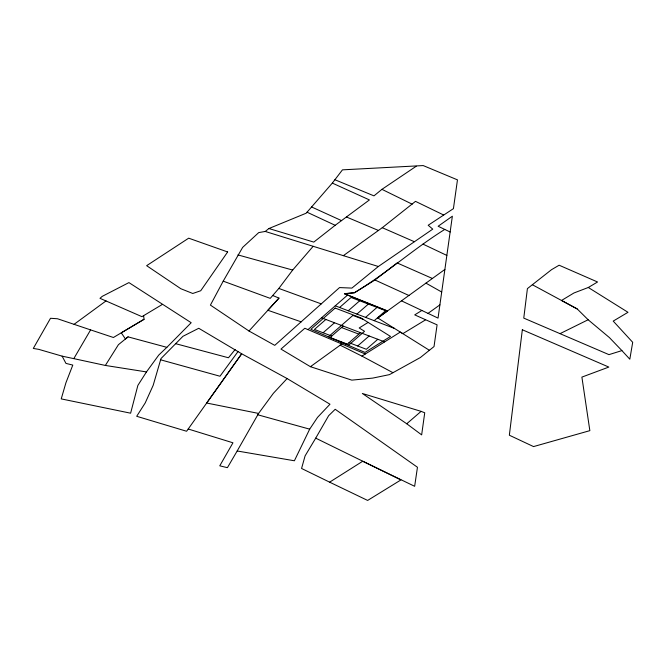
<?xml version="1.0" encoding="UTF-8"?>
<svg xmlns="http://www.w3.org/2000/svg" width="666" height="666" viewBox="0 0 666 666"><rect width="100%" height="100%" fill="white"/><g stroke="black" fill="none" stroke-linecap="round" stroke-linejoin="round"><path stroke-width="1" d="M401.481 300.841L438.037 318.107L452.364 216.2L438.136 226.257L450.141 232.001M287.113 378.554L273.368 393.323L258.583 413.428L206.676 403.03L241.691 353.788L186.605 431.26L136.696 416.292L145.205 402.955L153.172 385.339L160.981 358.583L182.942 336.305L198.751 328.28L241.691 353.788L287.113 378.554L329.978 404.22L317.524 417.382L309.682 429.162L294.389 460.772L237.179 450.982L227.414 467.674L219.763 465.825L232.95 442.798L188.212 429.004M223.21 281.152L210.414 305.103L248.984 331.01L274.742 345.363L339.535 287.579L351.889 288.095L378.346 266.5L432.75 229.137L428.188 225.258L453.421 208.658L457.467 179.862L423.185 165.568L342.457 169.847L332.326 183.092L306.177 213.203L268.914 228.53L265.235 231.452L258.733 232.592L242.657 247.386L223.21 281.152L270.238 298.368L278.838 288.436L292.682 270.055L313.17 246.303M237.179 450.982L258.583 413.428M315.717 438.145L328.654 415.684L335.198 409.282L417.457 467.257L414.652 486.305L362.72 461.247L329.628 482.167L301.565 468.464L305.086 455.885L315.717 438.145L400.924 479.928L367.64 500.432L329.628 482.167M90.601 329.895L57.492 318.756L50.516 318.281L33.3 348.435L38.786 349.367L62.113 356.144L73.801 358.633L90.601 329.895L113.411 337.495L144.064 319.289L143.615 315.659M73.801 358.633L105.353 365.443L118.423 344.688L128.055 336.863L166.858 347.336L191.184 322.719L128.921 282.6L102.256 296.345L99.983 298.326L141.941 316.666L162.288 304.47M166.858 347.336L158.741 355.086L146.47 371.919L137.87 385.406L130.619 413.195L61.23 398.892L65.917 382.8L72.794 365.093L65.959 363.395L62.113 356.144M238.112 351.44L219.988 376.24L160.656 359.823M235.14 349.508L228.463 357.767L175.533 343.648M248.984 331.01L278.996 298.093L272.71 295.513M278.996 298.093L267.857 310.264L301.24 321.861M308 329.612L347.669 294.98M325.865 319.464L314.419 329.454L331.726 336.064M339.602 307.467L351.049 297.477L385.664 310.697L374.217 320.687M323.077 332.759L334.515 322.769M348.251 310.772L359.698 300.782M328.388 336.805L352.888 315.418L363.278 319.38M343.173 326.074L330.061 337.52L347.369 344.131L360.481 332.684M356.909 314.077L368.356 304.087M365.567 317.382L377.014 307.392M357.692 345.979L369.139 335.989M377.797 339.285L366.35 349.284L349.042 342.674M406.743 423.767L421.095 411.363L424.733 412.77L421.653 434.873L406.743 423.767L362.337 393.473L421.095 411.363M343.348 255.661L382.276 227.697L415.501 201.357L443.664 215.01M365.284 354.004L304.82 328.263L280.969 349.084L310.423 366.691L351.815 380.136L372.685 378.105L389.493 374.617L420.363 357.534L434.032 346.561L437.087 324.85L414.718 314.885L421.853 310.464M416.225 166.242L381.934 189.344L373.967 195.862L334.898 179.737M128.055 336.863L125.441 338.994L121.287 332.817L144.064 319.289M332.326 183.092L369.422 199.925L335.181 225.299L313.786 242.099L268.914 228.53M588.303 287.487L597.56 281.993L559.124 265.218L551.531 269.68L527.405 288.619L523.767 318.107L608.957 354.637L621.911 350.607L629.82 359.207L632.7 342.307L613.211 321.095L627.996 312.304L588.303 287.487L573.959 292.973L561.538 300.458L577.222 308.949L588.136 319.755L609.423 337.595L621.911 350.607M387.529 311.072L344.43 293.823L354.42 292.807L374.933 279.995L397.119 262.928L432.517 278.53M444.763 229.429C413.503 248.926 386.089 273.843 354.42 292.665L344.43 293.681L387.529 310.93L377.822 317.99M74.093 324.3L106.044 300.907M310.423 366.691L341.8 344.006M444.88 269.447L377.78 317.973L429.47 350.333M428.03 313.378L439.893 304.878M368.107 322.411L359.215 327.98L364.535 331.31L348.809 345.046L338.428 341.084M340.168 345.179L361.929 356.102L400.299 332.076L402.838 333.658L425.399 319.955M560.023 333.649L588.136 319.755M105.353 365.443L146.47 371.919M237.929 254.911L292.682 270.055M257.725 414.776L309.682 429.162M265.235 231.452L378.346 266.5M278.838 288.436L321.262 303.887M335.256 305.811L394.455 328.413M321.52 317.807L384.615 341.891M341.508 327.53L358.816 334.132M346.603 217.049L378.296 230.403M382.276 227.697L414.285 241.683M311.588 206.968L341.625 220.646M374.933 279.995L409.007 295.529M307.043 212.204L335.181 225.299M422.935 244.089L446.844 255.419M381.934 189.344L412.179 204.171M361.929 356.102L392.932 372.677M532.359 284.732L577.222 308.949M425.949 283.133L441.7 292.024M522.335 329.762L509.348 435.223L533.549 446.586L589.851 430.652L581.893 377.106L608.824 367.074L522.335 329.762M227.647 251.956L200.741 290.734L192.765 293.481L180.844 288.728L146.637 265.676L188.678 238.178L227.647 251.956M335.173 308.067L310.814 329.329L365.018 352.406L390.509 336.438L360.864 317.873L335.173 308.067"/></g></svg>
